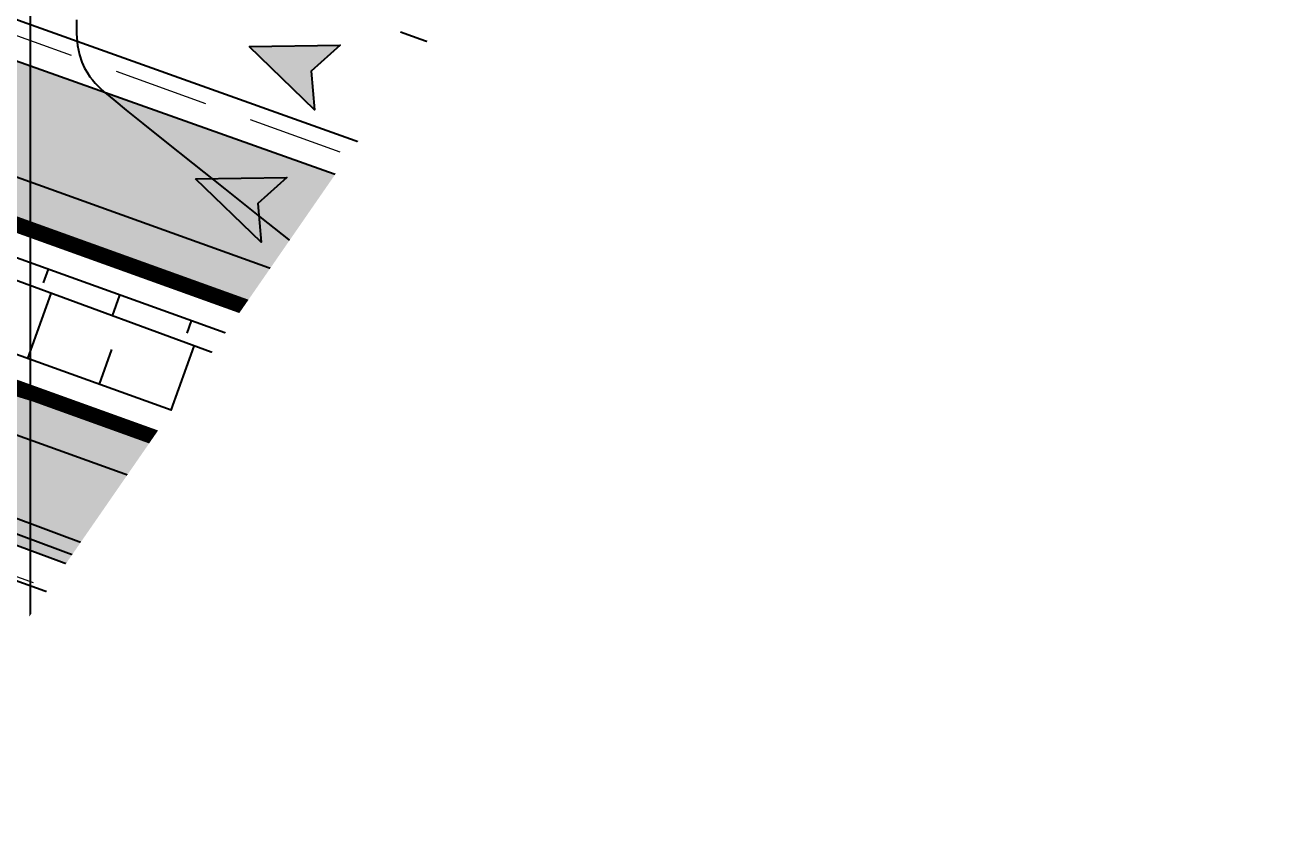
# Model space of a CAD drawing. Header units: metres. Extents: x 820373 to 834957, y 7564678 to 7566875.
# Drawn here: x 821799.85 to 821832.7, y 7564799.58 to 7564820.5 of the extents above; entities that cross this region are included whole.
import ezdxf

# ---------------------------------------------------------------- set-up
doc = ezdxf.new("R2010")
doc.units = ezdxf.units.M
for name, pattern in [('XREF_GEO$0$DASHDOT', [25.4, 12.7, -6.35, 0, -6.35]), ('XREF_GEO$0$DASHED2', [0.375, 0.25, -0.125]), ('XREF_GEO$0$DGNStyle3', [83.551646, 59.679747, -23.871899]), ('XREF_TOP$0$DASHDOT', [25.4, 12.7, -6.35, 0, -6.35])]:
    doc.linetypes.add(name, pattern=pattern)
for name, color, linetype in [('P-MALHA-IMPAR', 1, 'Continuous'), ('P-WIPEOUT1', 5, 'Continuous'), ('P-WIPEOUT2', 2, 'Continuous'), ('XREF_GEO$0$F-HZ-ACOSTAMENTO', 73, 'Continuous'), ('XREF_GEO$0$F-HZ-BARREIRA', 107, 'Continuous'), ('XREF_GEO$0$F-HZ-BORDO', 165, 'Continuous'), ('XREF_GEO$0$F-HZ-EIXO', 42, 'XREF_GEO$0$DASHDOT'), ('XREF_GEO$0$F-HZ-ESTACA', 73, 'Continuous'), ('XREF_GEO$0$F-HZ-OAE_EXISTENTE', 55, 'Continuous'), ('XREF_GEO$0$F-HZ-OFFSET', 11, 'Continuous'), ('XREF_GEO$0$F-HZ-OFFSET-ATERRO', 42, 'Continuous'), ('XREF_GEO$0$F-HZ-OFFSET-CORTE', 11, 'Continuous'), ('XREF_GEO$0$F-HZ-PTO-NOTAVEL', 42, 'Continuous'), ('XREF_GEO$0$F-HZ-SETA', 11, 'Continuous'), ('XREF_GEO$0$F-HZ-SUPER', 42, 'Continuous'), ('XREF_PAV$0$P-TH01_FXAD_227.95_237.15_C_PAV.TIPO-V', 214, 'Continuous'), ('XREF_PAV$0$P-TH01_FXAD_230.75_240.70_D_PAV.TIPO-V', 214, 'Continuous'), ('XREF_PAV$0$P-TH01_OAE_235.03_C_FRESA.RECOMP.', 14, 'Continuous'), ('XREF_PAV$0$P-TH01_OAE_235.03_C_REVEST.', 133, 'Continuous'), ('XREF_PAV$0$P-TH01_OAE_235.04_D_FRESA.RECOMP.', 14, 'Continuous'), ('XREF_PAV$0$P-TH01_OAE_235.04_D_REVEST.', 133, 'Continuous'), ('XREF_TOP$0$T-DI-MURO', 23, 'Continuous'), ('XREF_TOP$0$T-HD-VALETA_SARJETA', 132, 'Continuous'), ('XREF_TOP$0$T-HM-COTA', 252, 'Continuous'), ('XREF_TOP$0$T-HM-CURVA_INTERMEDIÁRIA', 252, 'Continuous'), ('XREF_TOP$0$T-HM-CURVA_MESTRA', 23, 'Continuous'), ('XREF_TOP$0$T-OA-DEFENSA', 31, 'Continuous'), ('XREF_TOP$0$T-OA-LAJE', 31, 'Continuous'), ('XREF_TOP$0$T-SI-FAIXA', 23, 'Continuous'), ('XREF_TOP$0$T-SV-CALÇAMENTO', 23, 'Continuous'), ('XREF_TOP$0$T-SV-GUIA', 23, 'XREF_TOP$0$DASHDOT'), ('XREF_TOP$0$T-SV-PÉ_GUIA', 23, 'XREF_TOP$0$DASHDOT'), ('XREF_TOP$0$T-SV-RUA_PAVIMENTADA', 23, 'Continuous')]:
    doc.layers.add(name, color=color, linetype=linetype)
for name, color, linetype, lineweight in [('XREF_GEO$0$F-HZ-ARRED-VALETA', 11, 'Continuous', 0), ('XREF_GEO$0$F-HZ-FAIXA', 11, 'XREF_GEO$0$DGNStyle3', 0), ('XREF_GEO$0$F-HZ-OAE', 42, 'XREF_GEO$0$DGNStyle3', 0)]:
    doc.layers.add(name, color=color, linetype=linetype, lineweight=lineweight)
doc.styles.add('XREF_GEO$0$ARIAL', font='arial.ttf')

# ---------------------------------------------------------------- blocks, each defined once
blk = doc.blocks.new('MALHA-IMPAR')
at = {"layer": 'P-MALHA-IMPAR'}
for p, q in [((821800, 7564698.534), (821800, 7564949.087)), ((821518.069, 7564800), (821899.468, 7564800))]:
    blk.add_line(p, q, dxfattribs=at)
blk = doc.blocks.new('XREF_TOP$0$PONTO')
at = {"layer": 'XREF_TOP$0$T-HM-COTA'}
blk.add_point((0, 0), dxfattribs=at)
blk = doc.blocks.new('XREF_TOP')
at = {"layer": 'XREF_TOP$0$T-OA-DEFENSA', "transparency": 33554610}
h = blk.add_hatch(dxfattribs=at)
h.set_pattern_fill('AR-CONC', color=256, scale=0.25)
h.set_pattern_definition([(50, (0, 0), (1.7931504565, -0.15688033746), [0.1875, -2.0625]), (355, (0, 0), (-0.34687833403, 1.88048033425), [0.15, -1.65]), (100.45144446, (0.1494, -0.013), (1.4462721168, 1.72359997742), [0.15935048, -1.75285528]), (46.1842, (0, 0.5), (2.6681033267, -0.413798202), [0.28125, -3.09375]), (96.63563549, (0.2223, 0.4655), (2.3366548642, 2.4352965019), [0.239025855, -2.6292844]), (351.18416399, (0, 0.5), (2.3366548626, 2.4352965007), [0.225, -2.4750000025]), (21, (0.25, 0.375), (1.4922676303, -1.00654722666), [0.1875, -2.0625]), (326, (0.25, 0.375), (0.6082883298, 1.8128751126), [0.15, -1.65]), (71.45144474, (0.3744, 0.2911), (2.10055594182, 0.806327882), [0.159350475, -1.75285528]), (37.5, (0, 0), (0.030399638293, 0.83223463458), [0, -1.63, 0, -1.675, 0, -1.65625]), (7.5, (0, 0), (0.65767384361, 0.98602927971), [0, -0.955, 0, -1.5925, 0, -0.63125]), (327.5, (-0.5575, 0), (1.33455609043, -0.056387179336), [0, -0.625, 0, -1.95, 0, -2.5875]), (317.5, (-0.8075, 0), (1.45796542336, 0.25026245583), [0, -0.8125, 0, -1.295, 0, -1.8375])])
h.paths.add_polyline_path([(821172.574, 7565033.444), (821172.429, 7565033.04), (821190.536, 7565026.586), (821208.404, 7565020.208), (821226.574, 7565013.634), (821246.931, 7565006.231), (821265.304, 7564999.639), (821282.189, 7564993.678), (821304.076, 7564985.676), (821321.881, 7564979.311), (821341.651, 7564972.154), (821360.312, 7564965.422), (821378.22, 7564959.057), (821396.629, 7564952.39), (821418.184, 7564944.679), (821437.102, 7564937.89), (821455.234, 7564931.345), (821474.165, 7564924.527), (821491.7, 7564918.232), (821509.747, 7564911.684), (821528.163, 7564905.101), (821548.58, 7564897.727), (821566.649, 7564891.261), (821584.234, 7564884.946), (821607.538, 7564876.54), (821625.681, 7564869.957), (821643.393, 7564863.626), (821662.119, 7564856.809), (821680.072, 7564850.545), (821701.679, 7564842.692), (821720.022, 7564836.174), (821738.15, 7564829.562), (821756.034, 7564823.201), (821773.408, 7564816.895), (821796.267, 7564808.374), (821809.665, 7564803.38), (821809.93, 7564803.685), (821795.731, 7564808.991), (821773.86, 7564817.146), (821755.213, 7564823.876), (821737.897, 7564830.132), (821718.44, 7564837.056), (821701.072, 7564843.311), (821678.007, 7564851.629), (821661.079, 7564857.674), (821641.585, 7564864.709), (821624.397, 7564870.958), (821606.792, 7564877.336), (821584.88, 7564885.176), (821565.558, 7564892.111), (821548.772, 7564898.134), (821529.124, 7564905.299), (821509.708, 7564912.285), (821489.689, 7564919.488), (821471.871, 7564925.977), (821453.576, 7564932.462), (821436.443, 7564938.613), (821417.687, 7564945.326), (821394.707, 7564953.597), (821377.621, 7564959.792), (821359.587, 7564966.28), (821340.149, 7564973.165), (821322.365, 7564979.56), (821301.966, 7564986.976), (821282.242, 7564994.094), (821263.992, 7565000.725), (821245.445, 7565007.414), (821226.056, 7565014.586), (821208.678, 7565020.567), (821189.899, 7565027.261)])
at = {"layer": 'XREF_TOP$0$T-DI-MURO'}
for points in [[(821824.291, 7564809.891, 848.755), (821835.091, 7564819.298, 848.725), (821829.228, 7564821.526, 850.85)], [(821811.193, 7564803.634, 851.269), (821816.767, 7564808.47, 850.969), (821820.036, 7564811.469, 850.809)], [(821820.036, 7564811.469, 850.809), (821824.291, 7564809.891, 848.755)], [(821815.365, 7564802.125, 848.854), (821811.193, 7564803.634, 851.269)], [(821799.208, 7564792.821, 850.397), (821803.143, 7564791.408, 848.915), (821815.365, 7564802.125, 848.854)]]:
    blk.add_polyline3d(points, dxfattribs=at)
at = {"layer": 'XREF_TOP$0$T-HD-VALETA_SARJETA'}
blk.add_polyline3d([(821809.665, 7564803.38, 851.144), (821809.528, 7564803.153, 851.119), (821796.225, 7564808.081, 850.588), (821773.322, 7564816.464, 849.592), (821755.951, 7564822.705, 848.805), (821737.905, 7564829.178, 847.945), (821719.889, 7564835.708, 847.039), (821701.472, 7564842.254, 845.998), (821679.836, 7564850.1, 844.741), (821662.013, 7564856.466, 843.667), (821643.271, 7564863.14, 842.629), (821625.457, 7564869.557, 841.616), (821607.368, 7564876.121, 840.667), (821584.079, 7564884.425, 839.466)], dxfattribs=at)
at = {"layer": 'XREF_TOP$0$T-HD-VALETA_SARJETA', "ltscale": 22}
blk.add_polyline3d([(821788.089, 7564779.062, 844.822), (821789.565, 7564779.105, 844.828), (821791.038, 7564779.223, 844.832), (821792.502, 7564779.413, 844.835), (821793.956, 7564779.677, 844.837), (821795.394, 7564780.012, 844.837), (821796.907, 7564780.493, 844.835), (821798.419, 7564780.975, 844.833), (821801.324, 7564782.256, 844.823), (821804.075, 7564783.841, 844.807), (821806.64, 7564785.713, 844.785), (821808.989, 7564787.848, 844.757), (821814.847, 7564792.887, 844.658), (821827.979, 7564804.231, 844.478), (821841.137, 7564815.671, 0)], dxfattribs=at)
at = {"layer": 'XREF_TOP$0$T-HM-CURVA_INTERMEDIÁRIA', "flags": 128}
for points in [[(821816.576, 7564799.426), (821817.515, 7564800.25), (821818.463, 7564801.084), (821819.395, 7564801.903), (821820.285, 7564802.685), (821821.105, 7564803.406), (821821.83, 7564804.043), (821822.439, 7564804.579), (821822.941, 7564805.021), (821823.352, 7564805.383), (821823.686, 7564805.678), (821823.959, 7564805.919), (821824.186, 7564806.119), (821824.382, 7564806.293), (821824.562, 7564806.452), (821824.74, 7564806.61), (821824.922, 7564806.771), (821825.112, 7564806.939), (821825.315, 7564807.117), (821825.534, 7564807.31), (821825.774, 7564807.521), (821826.04, 7564807.754), (821826.335, 7564808.013), (821826.663, 7564808.301), (821827.031, 7564808.623), (821827.443, 7564808.984), (821827.905, 7564809.389), (821828.421, 7564809.842), (821828.998, 7564810.348), (821829.641, 7564810.911), (821830.354, 7564811.537), (821831.138, 7564812.227), (821831.973, 7564812.964), (821832.832, 7564813.731)], [(821815.095, 7564799.44), (821815.859, 7564800.112), (821816.603, 7564800.767), (821817.322, 7564801.4), (821818.01, 7564802.005), (821818.66, 7564802.577), (821819.267, 7564803.111), (821819.825, 7564803.602), (821820.331, 7564804.048), (821820.788, 7564804.451), (821821.204, 7564804.819), (821821.585, 7564805.156), (821821.939, 7564805.469), (821822.272, 7564805.763), (821822.59, 7564806.045), (821822.901, 7564806.321), (821823.212, 7564806.595), (821823.529, 7564806.876), (821823.86, 7564807.168), (821824.213, 7564807.479), (821824.595, 7564807.816), (821825.014, 7564808.184), (821825.476, 7564808.59), (821825.99, 7564809.04), (821826.56, 7564809.54), (821827.179, 7564810.082), (821827.839, 7564810.66), (821828.531, 7564811.266), (821829.245, 7564811.892), (821829.973, 7564812.529), (821830.705, 7564813.171), (821831.433, 7564813.809), (821832.147, 7564814.435), (821832.839, 7564815.045)], [(821812.982, 7564798.895), (821813.797, 7564799.614), (821814.514, 7564800.247), (821815.141, 7564800.799), (821815.692, 7564801.285), (821816.181, 7564801.716), (821816.624, 7564802.106), (821817.035, 7564802.468), (821817.429, 7564802.816), (821817.821, 7564803.162), (821818.223, 7564803.517), (821818.635, 7564803.882), (821819.056, 7564804.255), (821819.485, 7564804.634), (821819.919, 7564805.019), (821820.358, 7564805.408), (821820.799, 7564805.798), (821821.24, 7564806.189), (821821.683, 7564806.581), (821822.135, 7564806.98), (821822.608, 7564807.397), (821823.112, 7564807.841), (821823.657, 7564808.321), (821824.253, 7564808.846), (821824.913, 7564809.425), (821825.646, 7564810.068), (821826.456, 7564810.778), (821827.328, 7564811.541), (821828.236, 7564812.337), (821829.157, 7564813.143), (821830.069, 7564813.942), (821830.948, 7564814.711), (821831.77, 7564815.43), (821832.512, 7564816.08), (821833.156, 7564816.644)], [(821815.112, 7564802.216), (821815.32, 7564802.414), (821815.658, 7564802.728), (821816.095, 7564803.13), (821816.6, 7564803.591), (821817.139, 7564804.082), (821817.682, 7564804.576), (821818.196, 7564805.044), (821818.649, 7564805.457), (821819.018, 7564805.794), (821819.313, 7564806.064), (821819.552, 7564806.284), (821819.753, 7564806.47), (821819.935, 7564806.638), (821820.117, 7564806.805), (821820.316, 7564806.986), (821820.551, 7564807.199), (821820.835, 7564807.454), (821821.159, 7564807.744), (821821.51, 7564808.058), (821821.872, 7564808.382), (821822.233, 7564808.706), (821822.578, 7564809.015), (821822.892, 7564809.299), (821823.163, 7564809.545), (821823.379, 7564809.745), (821823.545, 7564809.901), (821823.671, 7564810.021), (821823.763, 7564810.112), (821823.831, 7564810.181), (821823.884, 7564810.234), (821823.929, 7564810.279), (821823.975, 7564810.323), (821824.033, 7564810.373), (821824.115, 7564810.444), (821824.24, 7564810.549), (821824.422, 7564810.704), (821824.678, 7564810.923), (821825.023, 7564811.219), (821825.474, 7564811.609), (821826.046, 7564812.107), (821826.748, 7564812.718), (821827.551, 7564813.421), (821828.422, 7564814.184), (821829.325, 7564814.976), (821830.225, 7564815.766), (821831.087, 7564816.523), (821831.875, 7564817.216), (821832.555, 7564817.814), (821833.1, 7564818.294)], [(821811.708, 7564799.254), (821813.003, 7564800.398), (821814.069, 7564801.333), (821814.805, 7564801.969), (821815.112, 7564802.216)], [(821816.193, 7564807.971), (821815.881, 7564807.796), (821815.539, 7564807.609), (821815.175, 7564807.417), (821814.8, 7564807.224), (821814.423, 7564807.037), (821814.053, 7564806.861), (821813.701, 7564806.7), (821813.375, 7564806.56), (821813.084, 7564806.446), (821812.826, 7564806.354), (821812.599, 7564806.283), (821812.399, 7564806.227), (821812.224, 7564806.184), (821812.071, 7564806.15), (821811.936, 7564806.123), (821811.817, 7564806.097), (821811.712, 7564806.071), (821811.618, 7564806.045), (821811.535, 7564806.018), (821811.461, 7564805.99), (821811.396, 7564805.963), (821811.338, 7564805.936), (821811.286, 7564805.909), (821811.24, 7564805.883), (821811.198, 7564805.857), (821811.16, 7564805.833), (821811.126, 7564805.81), (821811.095, 7564805.788), (821811.068, 7564805.767), (821811.044, 7564805.748), (821811.023, 7564805.73), (821811.004, 7564805.714), (821810.987, 7564805.7), (821810.965, 7564805.685), (821810.929, 7564805.669), (821810.873, 7564805.649), (821810.787, 7564805.624), (821810.664, 7564805.592), (821810.497, 7564805.552), (821810.277, 7564805.501), (821810, 7564805.438), (821809.676, 7564805.366), (821809.321, 7564805.288), (821808.947, 7564805.206), (821808.57, 7564805.124), (821808.202, 7564805.045), (821807.86, 7564804.972), (821807.556, 7564804.907), (821807.301, 7564804.853), (821807.093, 7564804.809), (821806.927, 7564804.774), (821806.795, 7564804.747), (821806.692, 7564804.727), (821806.612, 7564804.712), (821806.549, 7564804.701), (821806.497, 7564804.693), (821806.451, 7564804.686), (821806.409, 7564804.681), (821806.372, 7564804.676), (821806.34, 7564804.672), (821806.311, 7564804.669), (821806.286, 7564804.665), (821806.265, 7564804.661), (821806.247, 7564804.657), (821806.232, 7564804.651), (821806.219, 7564804.644), (821806.204, 7564804.634), (821806.188, 7564804.621), (821806.167, 7564804.604), (821806.141, 7564804.583), (821806.107, 7564804.555), (821806.063, 7564804.521), (821806.008, 7564804.481), (821805.945, 7564804.435), (821805.874, 7564804.386), (821805.797, 7564804.334), (821805.718, 7564804.282), (821805.638, 7564804.231), (821805.559, 7564804.184), (821805.484, 7564804.141), (821805.412, 7564804.102), (821805.341, 7564804.057), (821805.266, 7564803.994), (821805.183, 7564803.899), (821805.085, 7564803.76), (821804.969, 7564803.566), (821804.83, 7564803.303), (821804.663, 7564802.958), (821804.465, 7564802.526), (821804.244, 7564802.023), (821804.007, 7564801.472), (821803.764, 7564800.897), (821803.523, 7564800.32), (821803.294, 7564799.764), (821803.084, 7564799.253)], [(821805.685, 7564799.562), (821806.228, 7564799.995), (821806.757, 7564800.418), (821807.251, 7564800.814), (821807.689, 7564801.168), (821808.059, 7564801.467), (821808.368, 7564801.716), (821808.631, 7564801.924), (821808.863, 7564802.099), (821809.078, 7564802.25), (821809.291, 7564802.386), (821809.516, 7564802.514), (821809.769, 7564802.644), (821810.066, 7564802.79), (821810.439, 7564802.993), (821810.923, 7564803.298), (821811.551, 7564803.752), (821812.357, 7564804.4), (821813.377, 7564805.289), (821814.644, 7564806.464), (821816.193, 7564807.971)]]:
    blk.add_lwpolyline(points, dxfattribs=at)
at = {"layer": 'XREF_TOP$0$T-HM-CURVA_MESTRA'}
blk.add_lwpolyline([(821833.259, 7564812.82), (821832.164, 7564811.828), (821831.107, 7564810.883), (821830.13, 7564810.018), (821829.275, 7564809.266), (821828.576, 7564808.652), (821828.024, 7564808.166), (821827.598, 7564807.792), (821827.279, 7564807.512), (821827.047, 7564807.308), (821826.883, 7564807.164), (821826.767, 7564807.063), (821826.679, 7564806.986), (821826.603, 7564806.919), (821826.535, 7564806.859), (821826.473, 7564806.805), (821826.417, 7564806.755), (821826.364, 7564806.709), (821826.316, 7564806.666), (821826.269, 7564806.625), (821826.223, 7564806.584), (821826.173, 7564806.54), (821826.1, 7564806.475), (821825.979, 7564806.369), (821825.787, 7564806.2), (821825.5, 7564805.947), (821825.094, 7564805.591), (821824.547, 7564805.11), (821823.834, 7564804.483), (821822.943, 7564803.701), (821821.91, 7564802.793), (821820.781, 7564801.802), (821819.604, 7564800.768), (821818.426, 7564799.733), (821817.294, 7564798.739)], dxfattribs=at)
at = {"layer": 'XREF_TOP$0$T-HM-CURVA_MESTRA', "flags": 128}
for points in [[(821813.385, 7564802.841), (821814.335, 7564803.781), (821815.142, 7564804.573), (821815.824, 7564805.234), (821816.398, 7564805.786), (821816.883, 7564806.247), (821817.294, 7564806.636), (821817.651, 7564806.973), (821817.971, 7564807.277), (821818.268, 7564807.564), (821818.548, 7564807.838), (821818.813, 7564808.1), (821819.065, 7564808.352), (821819.306, 7564808.593), (821819.538, 7564808.825), (821819.764, 7564809.05), (821819.987, 7564809.267), (821820.206, 7564809.478), (821820.421, 7564809.682), (821820.63, 7564809.88), (821820.831, 7564810.07), (821821.02, 7564810.252), (821821.197, 7564810.427), (821821.359, 7564810.593), (821821.503, 7564810.751), (821821.629, 7564810.9), (821821.745, 7564811.045), (821821.858, 7564811.19), (821821.977, 7564811.341), (821822.111, 7564811.501), (821822.268, 7564811.675), (821822.458, 7564811.868), (821822.687, 7564812.085), (821822.964, 7564812.33), (821823.286, 7564812.602), (821823.649, 7564812.901), (821824.049, 7564813.225), (821824.482, 7564813.574), (821824.944, 7564813.947), (821825.431, 7564814.344), (821825.939, 7564814.762), (821826.464, 7564815.2), (821826.996, 7564815.652), (821827.529, 7564816.108), (821828.054, 7564816.562), (821828.562, 7564817.005), (821829.045, 7564817.428), (821829.494, 7564817.825), (821829.901, 7564818.187), (821830.26, 7564818.507), (821830.572, 7564818.787), (821830.84, 7564819.031), (821831.068, 7564819.241), (821831.258, 7564819.421), (821831.413, 7564819.573), (821831.538, 7564819.702), (821831.636, 7564819.81), (821831.709, 7564819.901), (821831.76, 7564819.977), (821831.793, 7564820.04), (821831.81, 7564820.094), (821831.813, 7564820.14), (821831.807, 7564820.181), (821831.792, 7564820.22), (821831.774, 7564820.259), (821831.753, 7564820.3), (821831.73, 7564820.345), (821831.707, 7564820.395), (821831.684, 7564820.449), (821831.66, 7564820.51)], [(821801.204, 7564820.644), (821801.207, 7564820.274), (821801.237, 7564819.969), (821801.286, 7564819.722), (821801.349, 7564819.524), (821801.42, 7564819.367), (821801.493, 7564819.243), (821801.561, 7564819.144), (821801.623, 7564819.06), (821801.695, 7564818.974), (821801.799, 7564818.87), (821801.955, 7564818.73), (821802.186, 7564818.535), (821802.511, 7564818.268), (821802.953, 7564817.912), (821803.531, 7564817.449), (821804.258, 7564816.87), (821805.104, 7564816.197), (821806.028, 7564815.463), (821806.99, 7564814.698), (821807.952, 7564813.935), (821808.872, 7564813.205), (821809.711, 7564812.539), (821810.429, 7564811.97), (821810.996, 7564811.52), (821811.422, 7564811.182), (821811.727, 7564810.939), (821811.932, 7564810.777), (821812.055, 7564810.678), (821812.118, 7564810.626), (821812.14, 7564810.607), (821812.141, 7564810.603), (821812.137, 7564810.601), (821812.133, 7564810.6), (821812.129, 7564810.598), (821812.123, 7564810.596), (821812.118, 7564810.593), (821812.112, 7564810.59), (821812.105, 7564810.587), (821812.099, 7564810.583), (821812.092, 7564810.579), (821812.086, 7564810.575), (821812.079, 7564810.569), (821812.071, 7564810.562), (821812.062, 7564810.554), (821812.052, 7564810.544), (821812.04, 7564810.532), (821812.027, 7564810.518), (821812.011, 7564810.501), (821811.988, 7564810.478), (821811.952, 7564810.448), (821811.898, 7564810.408), (821811.82, 7564810.354), (821811.713, 7564810.284), (821811.571, 7564810.197), (821811.389, 7564810.088), (821811.164, 7564809.957), (821810.904, 7564809.808), (821810.621, 7564809.647), (821810.325, 7564809.479), (821810.026, 7564809.31), (821809.737, 7564809.145), (821809.468, 7564808.991), (821809.23, 7564808.853), (821809.027, 7564808.736), (821808.838, 7564808.645), (821808.637, 7564808.584), (821808.395, 7564808.557), (821808.086, 7564808.568), (821807.682, 7564808.622), (821807.155, 7564808.723), (821806.479, 7564808.876), (821805.637, 7564809.081), (821804.651, 7564809.334), (821803.554, 7564809.627), (821802.38, 7564809.952), (821801.161, 7564810.301), (821799.931, 7564810.665), (821798.723, 7564811.039)], [(821808.675, 7564799.27), (821809.582, 7564800.047), (821810.486, 7564800.802), (821811.352, 7564801.497), (821812.147, 7564802.094), (821812.836, 7564802.555), (821813.385, 7564802.841)]]:
    blk.add_lwpolyline(points, dxfattribs=at)
at = {"layer": 'XREF_TOP$0$T-OA-DEFENSA', "ltscale": 22}
for points in [[(821737.897, 7564830.132, 847.88), (821755.213, 7564823.876, 848.755), (821773.86, 7564817.146, 849.573), (821795.731, 7564808.991, 850.521), (821809.93, 7564803.685, 851.125), (821809.665, 7564803.38, 851.144), (821796.267, 7564808.374, 850.585), (821773.408, 7564816.895, 849.537), (821756.034, 7564823.201, 848.753), (821738.15, 7564829.562, 847.889)], [(821849.788, 7564788.942, 852.508), (821848.304, 7564789.491, 852.465), (821831.2, 7564795.597, 851.903), (821812.663, 7564802.222, 851.249), (821809.665, 7564803.38, 851.144), (821809.93, 7564803.685, 851.125)], [(821809.93, 7564803.685, 851.125), (821812.863, 7564802.635, 851.187), (821831.28, 7564795.954, 851.829), (821848.418, 7564789.791, 852.421), (821849.899, 7564789.251, 852.46)]]:
    blk.add_polyline3d(points, dxfattribs=at)
at = {"layer": 'XREF_TOP$0$T-OA-DEFENSA'}
for points in [[(821857.662, 7564810.821, 851.85), (821839.355, 7564817.365, 851.253), (821829.688, 7564820.826, 850.814), (821829.51, 7564820.517, 850.952), (821839.417, 7564816.955, 851.294), (821857.501, 7564810.373, 851.925)], [(821853.793, 7564800.069, 851.969), (821835.929, 7564806.539, 851.361), (821819.996, 7564812.319, 850.801), (821819.66, 7564811.94, 850.727), (821835.712, 7564806.138, 851.292), (821853.652, 7564799.678, 851.896)]]:
    blk.add_polyline3d(points, dxfattribs=at)
at = {"layer": 'XREF_TOP$0$T-OA-LAJE'}
blk.add_polyline3d([(821853.649, 7564799.671, 850.908), (821824.64, 7564810.16, 850.027), (821834.769, 7564818.965, 849.866), (821857.65, 7564810.786, 850.846)], dxfattribs=at)
blk.add_polyline3d([(821850.639, 7564788.947, 851.189), (821815.053, 7564801.779, 849.947), (821803.522, 7564791.706, 849.95), (821838.956, 7564778.697, 851.193)], close=True, dxfattribs=at)
at = {"layer": 'XREF_TOP$0$T-SI-FAIXA'}
for points in [[(821856.493, 7564807.571, 852.003), (821838.402, 7564814.048, 851.384), (821820.231, 7564820.532, 850.729), (821801.937, 7564827.138, 849.975), (821779.23, 7564835.247, 848.971), (821761.34, 7564841.667, 848.129), (821743.437, 7564848.103, 847.216), (821725.766, 7564854.449, 846.316), (821707.183, 7564861.072, 845.281), (821685.192, 7564868.858, 844.1), (821667.559, 7564875.32, 843.072), (821648.948, 7564881.922, 842.057), (821630.928, 7564888.409, 841.158), (821613.331, 7564894.812, 840.185), (821591.439, 7564902.729, 838.851)], [(821854.116, 7564800.967, 852.014), (821854.112, 7564800.969, 852.014), (821836.326, 7564807.429, 851.414), (821817.256, 7564814.336, 850.74), (821799.779, 7564820.585, 849.953), (821776.872, 7564828.949, 848.981), (821759.28, 7564835.166, 848.161), (821741.395, 7564841.58, 847.254), (821722.358, 7564848.361, 846.254), (821704.98, 7564854.545, 845.271), (821682.487, 7564862.582, 843.994), (821664.411, 7564869.052, 843.01), (821646.388, 7564875.488, 841.973), (821628.16, 7564882.08, 841.095), (821610.18, 7564888.596, 840.135), (821588.019, 7564896.526, 838.829)], [(821583.895, 7564883.794, 839.535), (821607.03, 7564875.292, 840.736), (821625.105, 7564868.828, 841.664), (821642.745, 7564862.413, 842.68), (821661.673, 7564855.618, 843.743), (821679.443, 7564849.149, 844.777), (821701.059, 7564841.316, 846.037), (821719.471, 7564834.715, 847.091), (821737.428, 7564828.202, 847.984), (821755.499, 7564821.669, 848.858), (821772.923, 7564815.467, 849.638), (821795.88, 7564807.241, 850.635), (821812.266, 7564801.35, 851.29), (821830.856, 7564794.721, 851.929), (821847.926, 7564788.467, 852.514), (821849.419, 7564787.915, 852.552)]]:
    blk.add_polyline3d(points, dxfattribs=at)
at = {"layer": 'XREF_TOP$0$T-SV-CALÇAMENTO'}
for points in [[(821835.091, 7564819.298, 848.725), (821839.608, 7564817.653, 844.47), (821826.799, 7564806.63, 844.653), (821813.27, 7564794.975, 844.826), (821807.414, 7564789.848, 844.908), (821803.143, 7564791.408, 848.915)], [(821815.365, 7564802.125, 848.854), (821819.964, 7564806.101, 848.776), (821824.291, 7564809.891, 848.755)]]:
    blk.add_polyline3d(points, dxfattribs=at)
at = {"layer": 'XREF_TOP$0$T-SV-GUIA', "ltscale": 0.125}
for p, q in [((821840.977, 7564815.835, 844.424), (821827.833, 7564804.478, 844.623)), ((821827.833, 7564804.478, 844.623), (821814.702, 7564793.122, 844.781))]:
    blk.add_line(p, q, dxfattribs=at)
at = {"layer": 'XREF_TOP$0$T-SV-PÉ_GUIA'}
blk.add_polyline3d([(821808.861, 7564787.972, 844.733), (821814.689, 7564792.993, 844.658), (821827.875, 7564804.403, 844.477), (821841.035, 7564815.793, 844.275), (821849.927, 7564823.429, 844.215), (821849.867, 7564823.434, 844.412)], dxfattribs=at)
at = {"layer": 'XREF_TOP$0$T-SV-RUA_PAVIMENTADA', "ltscale": 22}
blk.add_polyline3d([(821587.764, 7564895.811, 838.818), (821609.888, 7564887.7, 840.093), (821627.853, 7564881.085, 841.039), (821646.258, 7564874.63, 841.935), (821664.073, 7564868.051, 842.979), (821682.127, 7564861.698, 843.93), (821704.79, 7564853.621, 845.215), (821722.004, 7564847.361, 846.193), (821740.972, 7564840.626, 847.192), (821758.949, 7564834.152, 848.085), (821776.627, 7564827.875, 848.938), (821799.485, 7564819.619, 849.896), (821819.996, 7564812.319, 850.801)], dxfattribs=at)
at = {"layer": 'XREF_TOP$0$T-HM-COTA', "rotation": 155.5308333333333}
for p in [(821817.256, 7564814.336, 850.74), (821819.996, 7564812.319, 850.801), (821819.66, 7564811.94, 850.727), (821812.057, 7564810.589, 849.991), (821814.971, 7564810.468, 850.616), (821824.64, 7564810.16, 850.027), (821824.291, 7564809.891, 848.755), (821809.956, 7564807.708, 850.095), (821826.799, 7564806.63, 844.653), (821819.964, 7564806.101, 848.776), (821810.95, 7564805.574, 851.025), (821827.833, 7564804.478, 844.623), (821827.875, 7564804.403, 844.477), (821827.979, 7564804.231, 844.478), (821809.93, 7564803.685, 851.125), (821811.193, 7564803.634, 851.269), (821809.528, 7564803.153, 851.119), (821809.665, 7564803.38, 851.144), (821812.863, 7564802.635, 851.187), (821812.663, 7564802.222, 851.249), (821815.365, 7564802.125, 848.854), (821812.266, 7564801.35, 851.29)]:
    blk.add_blockref('XREF_TOP$0$PONTO', p, dxfattribs=at)
blk = doc.blocks.new('XREF_GEO$0$AeccTickLine')
at = {"layer": 'XREF_GEO$0$F-HZ-ESTACA', "lineweight": -2}
blk.add_line((0, 1), (0, -1), dxfattribs=at)
blk = doc.blocks.new('XREF_GEO$0$_ClosedFilled')
blk.add_hatch(color=256).paths.add_polyline_path([(-1, 0.167), (-1, -0.167), (0, 0)])
at = {"color": 0, "linetype": 'ByBlock', "lineweight": -2}
for p, q in [((-1, 0.167), (0, 0)), ((-1, 0.167), (-1, -0.167)), ((0, 0), (-1, -0.167))]:
    blk.add_line(p, q, dxfattribs=at)
blk = doc.blocks.new('XREF_GEO$0$AeccTickCircle')
blk.add_circle((0, 0), 1)
blk = doc.blocks.new('XREF_GEO')
at = {"layer": 'XREF_GEO$0$F-HZ-SETA'}
h = blk.add_hatch(color=256, dxfattribs=at)
h.dxf.hatch_style = 1
h.paths.add_polyline_path([(821808.136, 7564819.971), (821807.374, 7564819.29), (821807.462, 7564818.272), (821805.742, 7564819.937)])
h = blk.add_hatch(color=256, dxfattribs=at)
h.dxf.hatch_style = 1
h.paths.add_polyline_path([(821806.73, 7564816.493), (821805.968, 7564815.812), (821806.056, 7564814.794), (821804.337, 7564816.459)])
at = {"layer": 'XREF_GEO$0$F-HZ-ACOSTAMENTO'}
for p, q in [((821850.991, 7564792.285), (821173.579, 7565036.236)), ((821852.48, 7564796.421), (821451.795, 7564940.626))]:
    blk.add_line(p, q, dxfattribs=at)
at = {"layer": 'XREF_GEO$0$F-HZ-ARRED-VALETA', "lineweight": -3, "ltscale": 0.25}
blk.add_line((821818.706, 7564804.974), (821173.917, 7565037.177), dxfattribs=at)
at = {"layer": 'XREF_GEO$0$F-HZ-ARRED-VALETA', "lineweight": -3, "ltscale": 0.25, "flags": 128}
blk.add_lwpolyline([(821820.753, 7564806.777), (821451.456, 7564939.685)], dxfattribs=at)
at = {"layer": 'XREF_GEO$0$F-HZ-BARREIRA', "linetype": 'Continuous', "ltscale": 5, "const_width": 0.38}
for points in [[(821818.01, 7564804.364), (821173.643, 7565036.415)], [(821821.45, 7564807.387), (821451.731, 7564940.447)]]:
    blk.add_lwpolyline(points, dxfattribs=at)
at = {"layer": 'XREF_GEO$0$F-HZ-BORDO'}
blk.add_line((821850.653, 7564791.344), (821173.24, 7565035.295), dxfattribs=at)
blk.add_lwpolyline([(821852.819, 7564797.362), (821452.134, 7564941.567)], dxfattribs=at)
at = {"layer": 'XREF_GEO$0$F-HZ-EIXO', "linetype": 'XREF_GEO$0$DASHDOT', "lineweight": -3, "ltscale": 0.25, "flags": 128}
blk.add_lwpolyline([(821855.189, 7564803.949), (821177.727, 7565047.763)], dxfattribs=at)
at = {"layer": 'XREF_GEO$0$F-HZ-EIXO', "ltscale": 0.25, "flags": 128}
blk.add_lwpolyline([(821848.282, 7564784.757), (821170.87, 7565028.709)], dxfattribs=at)
at = {"layer": 'XREF_GEO$0$F-HZ-FAIXA', "linetype": 'XREF_GEO$0$DASHED2', "ltscale": 10}
blk.add_line((821849.467, 7564788.051), (821172.055, 7565032.002), dxfattribs=at)
at = {"layer": 'XREF_GEO$0$F-HZ-FAIXA', "linetype": 'XREF_GEO$0$DASHED2', "ltscale": 10, "flags": 128}
blk.add_lwpolyline([(821854.004, 7564800.655), (821453.319, 7564944.86, -0.00559), (821390.531, 7564968.253, 0.00559), (821327.597, 7564991.701), (821271.142, 7565012.018, 0.00559), (821207.699, 7565034.053, -0.002741), (821176.608, 7565044.653)], format="xyb", dxfattribs=at)
at = {"layer": 'XREF_GEO$0$F-HZ-OAE', "ltscale": 10}
for points in [[(821824.64, 7564810.16), (821821.224, 7564807.192), (821852.328, 7564795.998)], [(821853.649, 7564799.671), (821824.64, 7564810.16)], [(821850.639, 7564788.947), (821853.825, 7564791.742), (821818.235, 7564804.559), (821815.053, 7564801.779), (821850.639, 7564788.947)]]:
    blk.add_lwpolyline(points, dxfattribs=at)
at = {"layer": 'XREF_GEO$0$F-HZ-OAE_EXISTENTE', "ltscale": 10}
blk.add_lwpolyline([(821853.649, 7564799.671), (821824.64, 7564810.16), (821834.769, 7564818.965), (821857.65, 7564810.786)], dxfattribs=at)
blk.add_lwpolyline([(821850.639, 7564788.947), (821815.053, 7564801.779), (821803.522, 7564791.706), (821838.956, 7564778.697)], close=True, dxfattribs=at)
at = {"layer": 'XREF_GEO$0$F-HZ-OFFSET', "linetype": 'Continuous', "lineweight": -3}
for p, q in [((821800.458, 7564814.081), (821800.33, 7564813.724)), ((821799.927, 7564811.737), (821800.543, 7564813.446)), ((821802.34, 7564813.404), (821802.143, 7564812.857)), ((821804.222, 7564812.726), (821804.107, 7564812.406)), ((821803.691, 7564810.382), (821804.297, 7564812.064)), ((821806.104, 7564812.049), (821805.897, 7564811.476)), ((821801.809, 7564811.059), (821802.138, 7564811.973)), ((821807.986, 7564811.372), (821807.881, 7564811.08)), ((821807.454, 7564809.026), (821808.047, 7564810.673)), ((821809.868, 7564810.695), (821809.67, 7564810.145)), ((821805.572, 7564809.704), (821805.879, 7564810.556)), ((821809.336, 7564808.349), (821809.622, 7564809.144)), ((821810.283, 7564808.008), (821810.563, 7564808.787)), ((821815.012, 7564808.155), (821815.231, 7564808.764)), ((821812.164, 7564807.33), (821812.444, 7564808.106)), ((821816.932, 7564807.584), (821817.023, 7564807.836)), ((821818.826, 7564806.938), (821818.995, 7564807.41)), ((821814.046, 7564806.652), (821814.138, 7564806.908)), ((821815.928, 7564805.975), (821816.123, 7564806.518)), ((821817.809, 7564805.297), (821817.907, 7564805.568))]:
    blk.add_line(p, q, dxfattribs=at)
at = {"layer": 'XREF_GEO$0$F-HZ-OFFSET-ATERRO', "lineweight": -3, "ltscale": 2, "flags": 128}
for points in [[(821818.706, 7564804.974), (821817.659, 7564805.965), (821816.117, 7564806.52), (821814.224, 7564807.166), (821812.438, 7564808.109), (821810.839, 7564809.572), (821809.908, 7564809.939), (821807.626, 7564810.84), (821797.042, 7564814.733), (821795.723, 7564814.82), (821793.563, 7564814.725), (821789.796, 7564816.071), (821787.918, 7564816.757), (821780.912, 7564820.492)], [(821811.488, 7564810.112), (821809.67, 7564810.145), (821809.406, 7564810.234), (821807.626, 7564810.84), (821797.042, 7564814.733), (821796.433, 7564815.53)]]:
    blk.add_lwpolyline(points, dxfattribs=at)
at = {"layer": 'XREF_GEO$0$F-HZ-OFFSET-CORTE', "linetype": 'Continuous', "lineweight": -3}
blk.add_polyline3d([(821820.753, 7564806.777, 0), (821818.845, 7564806.932, 0), (821816.953, 7564807.578, 0), (821815.031, 7564808.145, 0), (821813.369, 7564809.434, 0)], dxfattribs=at)
at = {"layer": 'XREF_GEO$0$F-HZ-PTO-NOTAVEL', "linetype": 'Continuous', "lineweight": -3}
blk.add_lwpolyline([(821828.531, 7564813.543), (821845.898, 7564831.75), (821811.336, 7564843.936)], dxfattribs=at)
at = {"layer": 'XREF_GEO$0$F-HZ-SETA'}
for points in [[(821805.742, 7564819.937), (821808.136, 7564819.971), (821807.374, 7564819.29), (821807.462, 7564818.272)], [(821804.337, 7564816.459), (821806.73, 7564816.493), (821805.968, 7564815.812), (821806.056, 7564814.794)]]:
    blk.add_lwpolyline(points, close=True, dxfattribs=at)
at = {"layer": 'XREF_GEO$0$F-HZ-SUPER', "linetype": 'Continuous', "lineweight": -3}
for p, q in [((821827.877, 7564806.338), (821829.063, 7564809.632)), ((821821.41, 7564798.155), (821822.596, 7564801.448))]:
    blk.add_line(p, q, dxfattribs=at)
at = {"layer": 'XREF_GEO$0$F-HZ-ESTACA', "linetype": 'Continuous', "lineweight": -3, "xscale": 0.75, "yscale": 0.75, "zscale": 0.75, "rotation": 160.2064746284848}
blk.add_blockref('XREF_GEO$0$AeccTickLine', (821817.552, 7564817.494), dxfattribs=at)
at = {"layer": 'XREF_GEO$0$F-HZ-SUPER', "linetype": 'Continuous', "lineweight": -3, "extrusion": (4.14704e-17, 1.15229e-16, -1), "xscale": 0.25, "yscale": 0.25, "zscale": 0.25, "rotation": 19.79352537129577}
blk.add_blockref('XREF_GEO$0$AeccTickCircle', (-821829.063, 7564809.632), dxfattribs=at)
at = {"layer": 'XREF_GEO$0$F-HZ-SUPER', "linetype": 'Continuous', "lineweight": -3, "extrusion": (-1.15229e-16, 4.14704e-17, -1), "xscale": 1.499999999999989, "yscale": 1.499999999999989, "zscale": 1.499999999999989, "rotation": 289.7935253360008}
blk.add_blockref('XREF_GEO$0$_ClosedFilled', (-821827.877, 7564806.338), dxfattribs=at)
at = {"layer": 'XREF_GEO$0$F-HZ-SUPER', "linetype": 'Continuous', "lineweight": -3, "extrusion": (1.15221e-16, -4.14936e-17, -1), "xscale": 1.499999999999994, "yscale": 1.499999999999994, "zscale": 1.499999999999994, "rotation": 109.8050700253803}
blk.add_blockref('XREF_GEO$0$_ClosedFilled', (-821822.596, 7564801.448), dxfattribs=at)
at = {"layer": 'XREF_GEO$0$F-HZ-SUPER', "linetype": 'Continuous', "lineweight": -3, "char_height": 1.5, "style": 'XREF_GEO$0$ARIAL'}
for s, insert, attachment_point, rotation in [('2,00%', (821821.584, 7564809.25), 3, 160.2065), ('+9,30', (821827.984, 7564804.926), 5, 160.2065), ('+18,19', (821823.558, 7564802.979), 5, 160.1949), ('2,00%', (821815.355, 7564802.376), 6, 160.1949)]:
    blk.add_mtext(s, dxfattribs=dict(at, insert=insert, attachment_point=attachment_point, rotation=rotation))
blk = doc.blocks.new('XREF_PAV')
at = {"layer": 'XREF_PAV$0$P-TH01_FXAD_227.95_237.15_C_PAV.TIPO-V'}
h = blk.add_hatch(color=256, dxfattribs=at)
h.dxf.hatch_style = 1
edge = h.paths.add_edge_path()
edge.add_line((821289.891, 7565002.789), (821286.787, 7565003.9))
edge.add_line((821286.787, 7565003.9), (821267.645, 7565010.838))
edge.add_line((821267.645, 7565010.838), (821249.496, 7565017.326))
edge.add_line((821249.496, 7565017.326), (821229.565, 7565024.458))
edge.add_line((821229.565, 7565024.458), (821211.612, 7565030.985))
edge.add_line((821211.612, 7565030.985), (821193.345, 7565037.622))
edge.add_line((821193.345, 7565037.622), (821176.302, 7565043.804))
edge.add_line((821176.302, 7565043.804), (821175.084, 7565040.419))
edge.add_arc((822159.114, 7567875.5), 3001, 250.858597, 251.487674)
edge.add_arc((820254.062, 7562185.968), 2999, 70.206475, 71.487674, ccw=False)
edge.add_line((821269.618, 7565007.784), (821326.073, 7564987.466))
edge.add_arc((820310.517, 7562165.65), 2999, 68.925275, 70.206475, ccw=False)
edge.add_arc((822468.028, 7567764.324), 3001, 248.925275, 250.206475)
edge.add_line((821451.795, 7564940.626), (821821.613, 7564807.53))
edge.add_line((821821.613, 7564807.53), (821824.64, 7564810.16))
edge.add_line((821824.64, 7564810.16), (821825.024, 7564810.495))
edge.add_line((821825.024, 7564810.495), (821819.996, 7564812.319))
edge.add_line((821819.996, 7564812.319), (821799.485, 7564819.619))
edge.add_line((821799.485, 7564819.619), (821776.627, 7564827.875))
edge.add_line((821776.627, 7564827.875), (821758.949, 7564834.152))
edge.add_line((821758.949, 7564834.152), (821740.972, 7564840.626))
edge.add_line((821740.972, 7564840.626), (821722.004, 7564847.361))
edge.add_line((821722.004, 7564847.361), (821704.79, 7564853.621))
edge.add_line((821704.79, 7564853.621), (821682.127, 7564861.698))
edge.add_line((821682.127, 7564861.698), (821669.793, 7564866.038))
edge.add_line((821669.793, 7564866.038), (821664.073, 7564868.051))
edge.add_line((821664.073, 7564868.051), (821646.258, 7564874.63))
edge.add_line((821646.258, 7564874.63), (821627.853, 7564881.085))
edge.add_line((821627.853, 7564881.085), (821609.888, 7564887.7))
edge.add_line((821609.888, 7564887.7), (821587.764, 7564895.811))
edge.add_line((821587.764, 7564895.811), (821569.565, 7564902.095))
edge.add_line((821569.565, 7564902.095), (821551.728, 7564908.684))
edge.add_line((821551.728, 7564908.684), (821533.171, 7564915.36))
edge.add_line((821533.171, 7564915.36), (821514.215, 7564922.227))
edge.add_line((821514.215, 7564922.227), (821493.198, 7564929.568))
edge.add_line((821493.198, 7564929.568), (821476.254, 7564935.716))
edge.add_line((821476.254, 7564935.716), (821457.399, 7564942.494))
edge.add_line((821457.399, 7564942.494), (821439.579, 7564948.954))
edge.add_line((821439.579, 7564948.954), (821421.515, 7564955.504))
edge.add_line((821421.515, 7564955.504), (821399.271, 7564963.439))
edge.add_line((821399.271, 7564963.439), (821381.915, 7564969.772))
edge.add_line((821381.915, 7564969.772), (821363.37, 7564976.497))
edge.add_line((821363.37, 7564976.497), (821344.074, 7564983.486))
edge.add_line((821344.074, 7564983.486), (821326.014, 7564989.913))
edge.add_line((821326.014, 7564989.913), (821304.889, 7564997.423))
edge.add_line((821304.889, 7564997.423), (821302.356, 7564998.329))
edge.add_line((821302.356, 7564998.329), (821289.891, 7565002.789))
at = {"layer": 'XREF_PAV$0$P-TH01_FXAD_230.75_240.70_D_PAV.TIPO-V'}
h = blk.add_hatch(color=256, dxfattribs=at)
h.dxf.hatch_style = 1
h.paths.add_polyline_path([(821172.232, 7565032.493), (821190.302, 7565026.08), (821208.155, 7565019.712), (821226.38, 7565013.047), (821246.747, 7565005.925), (821265.181, 7564999.142), (821281.479, 7564993.333), (821285.836, 7564991.751), (821298.329, 7564987.216), (821299.349, 7564986.846), (821303.869, 7564985.205), (821321.835, 7564978.694), (821341.62, 7564971.579), (821360.072, 7564964.943), (821378.207, 7564958.482), (821396.312, 7564951.937), (821417.96, 7564944.158), (821436.76, 7564937.36), (821455.163, 7564930.752), (821473.844, 7564924.014), (821491.507, 7564917.585), (821509.413, 7564911.252), (821527.888, 7564904.466), (821548.419, 7564897.121), (821566.468, 7564890.746), (821584.079, 7564884.425), (821607.368, 7564876.121), (821625.457, 7564869.557), (821643.271, 7564863.14), (821662.013, 7564856.466), (821665.876, 7564855.086), (821679.836, 7564850.1), (821701.472, 7564842.254), (821719.889, 7564835.708), (821737.905, 7564829.178), (821755.951, 7564822.705), (821773.322, 7564816.464), (821796.225, 7564808.081), (821809.528, 7564803.153), (821809.665, 7564803.38), (821812.663, 7564802.222), (821814.719, 7564801.487), (821817.847, 7564804.221), (821173.579, 7565036.236)])
at = {"layer": 'XREF_PAV$0$P-TH01_OAE_235.03_C_FRESA.RECOMP.'}
h = blk.add_hatch(color=256, dxfattribs=at)
h.dxf.hatch_style = 1
h.paths.add_polyline_path([(821857.501, 7564810.372), (821857.582, 7564810.343), (821839.417, 7564816.955), (821834.494, 7564818.725), (821825.024, 7564810.495), (821835.929, 7564806.539), (821853.793, 7564800.069)])
at = {"layer": 'XREF_PAV$0$P-TH01_OAE_235.03_C_REVEST.'}
h = blk.add_hatch(color=256, dxfattribs=at)
h.dxf.hatch_style = 1
h.paths.add_polyline_path([(821852.48, 7564796.421), (821853.793, 7564800.069), (821835.929, 7564806.539), (821825.024, 7564810.495), (821824.64, 7564810.16), (821821.613, 7564807.53)])
at = {"layer": 'XREF_PAV$0$P-TH01_OAE_235.04_D_FRESA.RECOMP.'}
h = blk.add_hatch(color=256, dxfattribs=at)
h.dxf.hatch_style = 1
h.paths.add_polyline_path([(821849.398, 7564787.858), (821849.788, 7564788.942), (821848.304, 7564789.491), (821831.2, 7564795.597), (821814.719, 7564801.487), (821803.881, 7564792.019), (821808.309, 7564790.435), (821826.565, 7564783.773), (821839.277, 7564778.978)])
at = {"layer": 'XREF_PAV$0$P-TH01_OAE_235.04_D_REVEST.'}
h = blk.add_hatch(color=256, dxfattribs=at)
h.dxf.hatch_style = 1
h.paths.add_polyline_path([(821849.788, 7564788.942), (821850.991, 7564792.285), (821817.847, 7564804.221), (821815.053, 7564801.779), (821814.719, 7564801.487), (821831.2, 7564795.597), (821848.304, 7564789.491)])

msp = doc.modelspace()

# ---------------------------------------------------------------- block references
at = {"ltscale": 100}
for name in ['XREF_PAV', 'XREF_GEO', 'XREF_TOP']:
    msp.add_blockref(name, (0, 0), dxfattribs=at)
at = {"layer": 'P-MALHA-IMPAR'}
msp.add_blockref('MALHA-IMPAR', (0, 0), dxfattribs=at)

# ---------------------------------------------------------------- next in the draw order: wipeouts: each hides what was drawn before it
msp.add_wipeout([(821903.692, 7564938.717), (821940.285, 7564913.415), (821855.732, 7564678.477), (821815.273, 7564693.038)]).dxf.layer = 'P-WIPEOUT2'

# ---------------------------------------------------------------- next in the draw order: wipeouts: each hides what was drawn before it
msp.add_wipeout([(821762.014, 7564750.062), (821821.094, 7564709.212), (821903.692, 7564938.717), (821896.091, 7564943.973)]).dxf.layer = 'P-WIPEOUT1'

doc.saveas('drawing.dxf')
